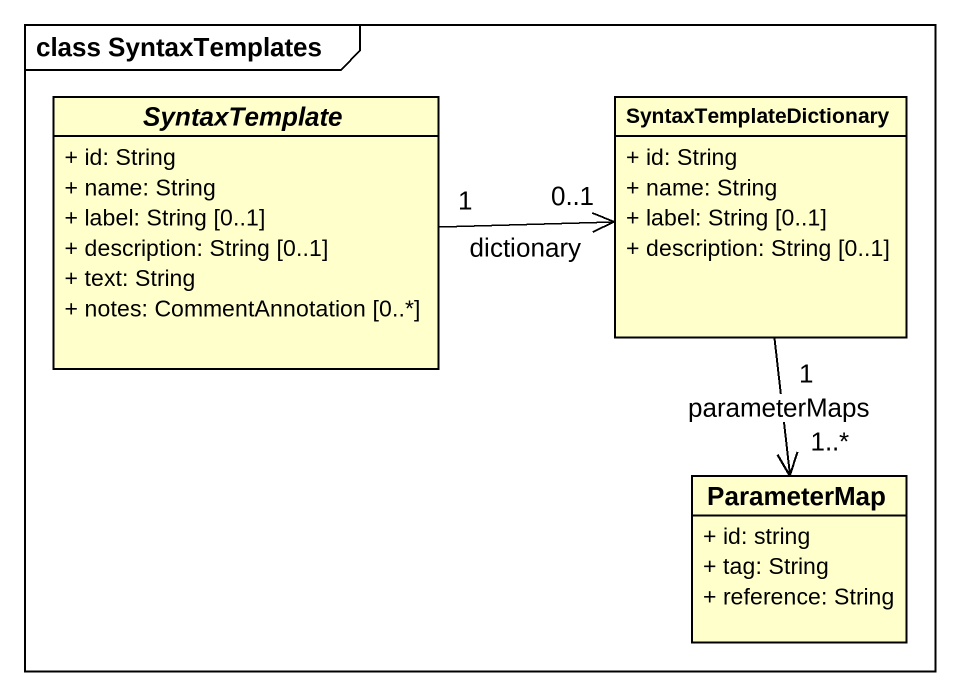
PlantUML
@startuml
mainframe class SyntaxTemplates
hide circle
hide empty members
skinparam classAttributeIconSize 0
abstract class SyntaxTemplate {
  + id: String
  + name: String
  + label: String [0..1]
  + description: String [0..1]
  + text: String
  + notes: CommentAnnotation [0..*]
}
class SyntaxTemplateDictionary {
  + id: String
  + name: String
  + label: String [0..1]
  + description: String [0..1]
}
class ParameterMap {
  + id: string
  + tag: String
  + reference: String
}
SyntaxTemplate "1" -right-> "0..1" SyntaxTemplateDictionary : dictionary
SyntaxTemplateDictionary "1" --> "1..*" ParameterMap : parameterMaps
@enduml
